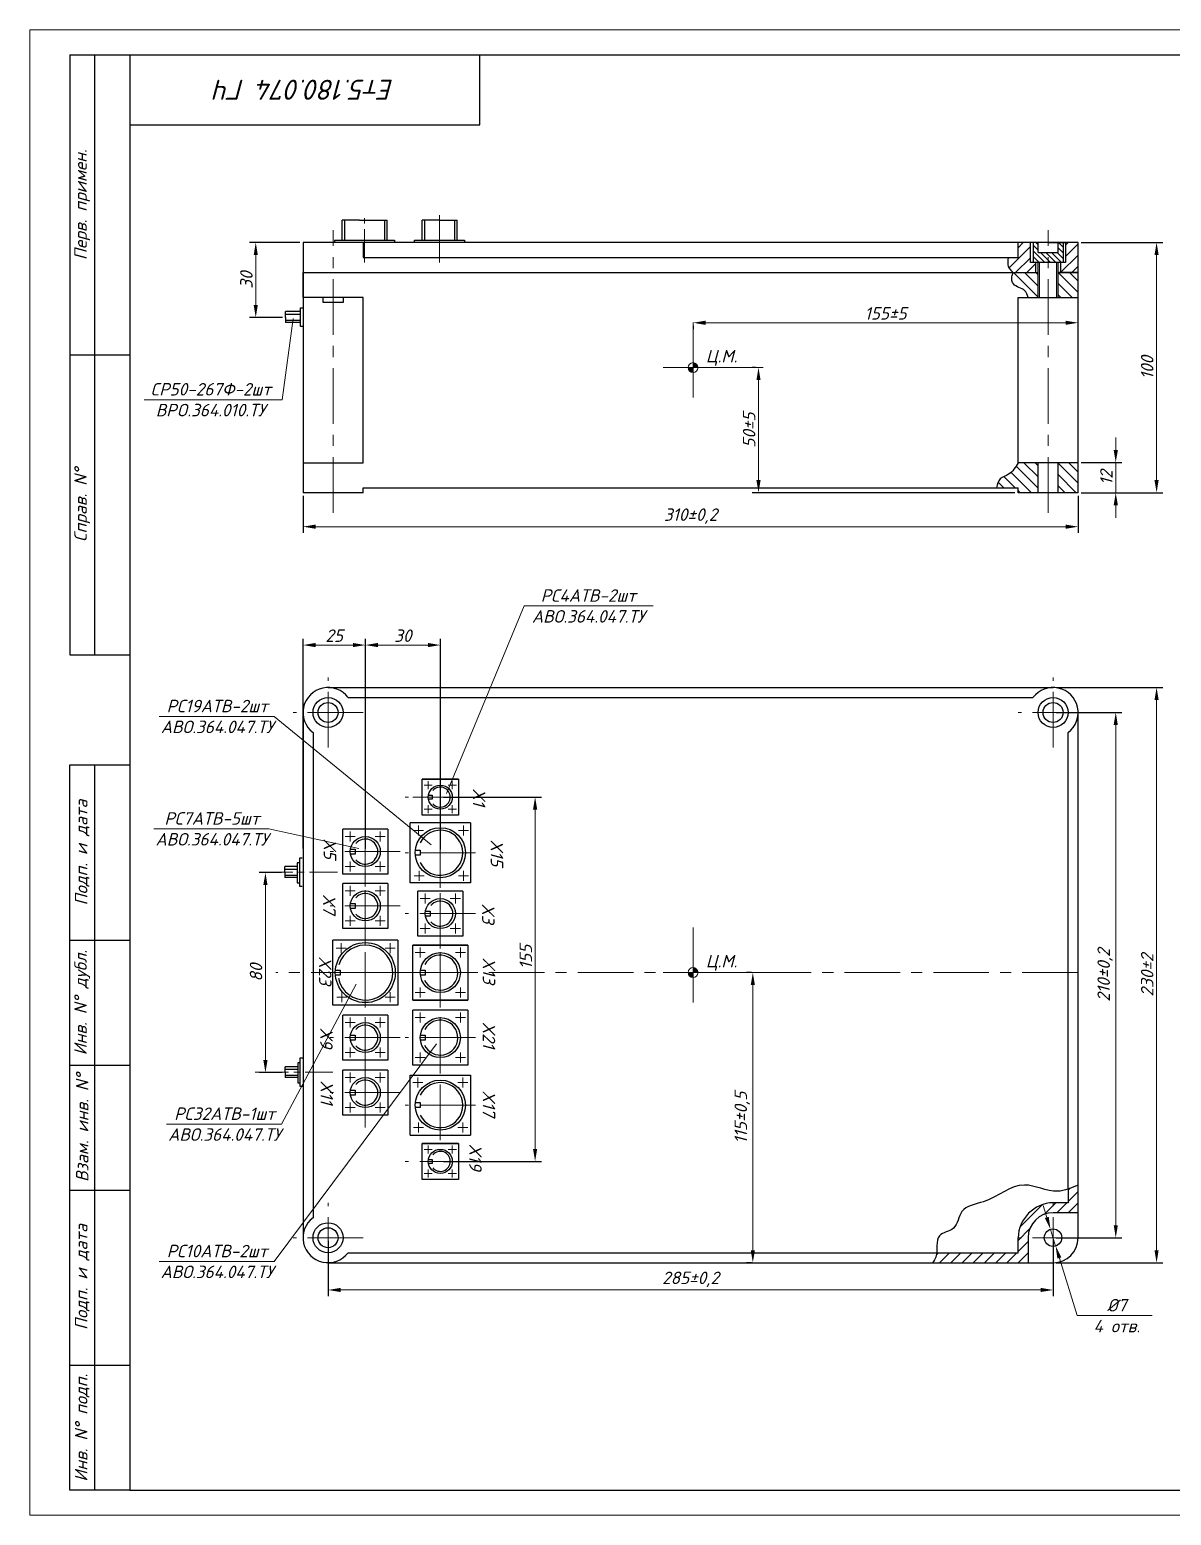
# Model space of a CAD drawing. Header units: millimetres. Extents: x 133 to 553, y -1 to 296.
# Drawn here: x 132.6 to 360.9, y -0.8 to 296.2 of the extents above; entities that cross this region are included whole.
import ezdxf

# ---------------------------------------------------------------- set-up
doc = ezdxf.new("R2010")
doc.units = ezdxf.units.MM
doc.linetypes.add('CENTER', pattern=[50.8, 31.75, -6.35, 6.35, -6.35])
doc.linetypes.add('CENTER2', pattern=[28.575, 19.05, -3.175, 3.175, -3.175])
doc.styles.add('Тип А Наклон', font='isocpeur.ttf', dxfattribs={"oblique": 15, "height": 2.5})
doc.dimstyles.new('ISO-25', dxfattribs={"dimtxt": 5, "dimasz": 2.5, "dimexe": 1.25, "dimexo": 0.625, "dimtad": 1, "dimtxsty": 'Тип А Наклон', "dimcen": 2.5, "dimadec": 0, "dimazin": 0, "dimtfac": 1, "dimtmove": 0, "dimatfit": 3, "dimfxl": 1, "dimlwd": 15, "dimarcsym": 0})

# ---------------------------------------------------------------- blocks, each defined once
blk = doc.blocks.new('*D6')
at = {"color": 0, "linetype": 'Continuous', "lineweight": -2, "ltscale": 0.35}
for p, q in [((192.3, 54.06), (192.3, 42.98)), ((337.3, 54.06), (337.3, 42.98))]:
    blk.add_line(p, q, dxfattribs=at)
at = {"color": 0, "linetype": 'Continuous', "lineweight": 15, "ltscale": 0.35}
blk.add_line((194.8, 44.23), (334.8, 44.23), dxfattribs=at)
for points in [[(194.8, 44.65), (194.8, 43.82), (192.3, 44.23)], [(334.8, 44.65), (334.8, 43.82), (337.3, 44.23)]]:
    blk.add_solid(points, dxfattribs=at)
at = {"layer": 'Defpoints', "color": 0, "linetype": 'Continuous', "lineweight": 15, "ltscale": 0.35}
for p in [(192.3, 54.68), (337.3, 54.68), (337.3, 44.23)]:
    blk.add_point(p, dxfattribs=at)
at = {"color": 0, "linetype": 'Continuous', "lineweight": 15, "ltscale": 0.35, "insert": (264.8, 46.36), "char_height": 2.5, "attachment_point": 5, "style": 'Тип А Наклон'}
blk.add_mtext('285%%p0,2', dxfattribs=at)
blk = doc.blocks.new('*D7')
at = {"color": 0, "linetype": 'Continuous', "lineweight": -2, "ltscale": 0.35}
for p, q in [((337.92, 159.68), (351.08, 159.68)), ((337.92, 54.68), (351.08, 54.68))]:
    blk.add_line(p, q, dxfattribs=at)
at = {"color": 0, "linetype": 'Continuous', "lineweight": 15, "ltscale": 0.35}
blk.add_line((349.83, 57.18), (349.83, 157.18), dxfattribs=at)
for points in [[(349.42, 157.18), (350.25, 157.18), (349.83, 159.68)], [(349.42, 57.18), (350.25, 57.18), (349.83, 54.68)]]:
    blk.add_solid(points, dxfattribs=at)
at = {"layer": 'Defpoints', "color": 0, "linetype": 'Continuous', "lineweight": 15, "ltscale": 0.35}
for p in [(337.3, 159.68), (349.83, 159.68), (337.3, 54.68)]:
    blk.add_point(p, dxfattribs=at)
at = {"color": 0, "linetype": 'Continuous', "lineweight": 15, "ltscale": 0.35, "insert": (347.71, 107.18), "char_height": 2.5, "attachment_point": 5, "rotation": 90, "style": 'Тип А Наклон'}
blk.add_mtext('210%%p0,2', dxfattribs=at)
blk = doc.blocks.new('*D8')
at = {"color": 0, "linetype": 'Continuous', "lineweight": 15, "ltscale": 0.35}
for p, q in [((349.83, 212.13), (349.83, 214.63)), ((349.83, 203.63), (349.83, 209.63)), ((349.83, 201.13), (349.83, 198.63))]:
    blk.add_line(p, q, dxfattribs=at)
at = {"color": 0, "linetype": 'Continuous', "lineweight": -2, "ltscale": 0.35}
for p, q in [((342.92, 209.63), (351.08, 209.63)), ((342.92, 203.63), (351.08, 203.63))]:
    blk.add_line(p, q, dxfattribs=at)
at = {"color": 0, "linetype": 'Continuous', "lineweight": 15, "ltscale": 0.35}
for points in [[(349.42, 212.13), (350.25, 212.13), (349.83, 209.63)], [(349.42, 201.13), (350.25, 201.13), (349.83, 203.63)]]:
    blk.add_solid(points, dxfattribs=at)
at = {"layer": 'Defpoints', "color": 0, "linetype": 'Continuous', "lineweight": 15, "ltscale": 0.35}
for p in [(342.3, 209.63), (349.83, 209.63), (342.3, 203.63)]:
    blk.add_point(p, dxfattribs=at)
at = {"color": 0, "linetype": 'Continuous', "lineweight": 15, "ltscale": 0.35, "insert": (347.96, 206.63), "char_height": 2.5, "attachment_point": 5, "rotation": 90, "style": 'Тип А Наклон'}
blk.add_mtext('12', dxfattribs=at)
blk = doc.blocks.new('*D10')
at = {"color": 0, "linetype": 'Continuous', "lineweight": -2, "ltscale": 0.35}
for p, q in [((187.3, 203), (187.3, 195.58)), ((342.3, 203), (342.3, 195.58))]:
    blk.add_line(p, q, dxfattribs=at)
at = {"color": 0, "linetype": 'Continuous', "lineweight": 15, "ltscale": 0.35}
blk.add_line((189.8, 196.83), (339.8, 196.83), dxfattribs=at)
for points in [[(189.8, 197.25), (189.8, 196.41), (187.3, 196.83)], [(339.8, 197.25), (339.8, 196.41), (342.3, 196.83)]]:
    blk.add_solid(points, dxfattribs=at)
at = {"layer": 'Defpoints', "color": 0, "linetype": 'Continuous', "lineweight": 15, "ltscale": 0.35}
for p in [(187.3, 203.63), (342.3, 203.63), (342.3, 196.83)]:
    blk.add_point(p, dxfattribs=at)
at = {"color": 0, "linetype": 'Continuous', "lineweight": 15, "ltscale": 0.35, "insert": (264.8, 198.95), "char_height": 2.5, "attachment_point": 5, "style": 'Тип А Наклон'}
blk.add_mtext('310%%p0,2', dxfattribs=at)
blk = doc.blocks.new('*D12')
at = {"color": 0, "linetype": 'Continuous', "lineweight": -2, "ltscale": 0.35}
for p, q in [((276.97, 107.68), (276, 107.68)), ((276.97, 49.68), (276, 49.68))]:
    blk.add_line(p, q, dxfattribs=at)
at = {"color": 0, "linetype": 'Continuous', "lineweight": 15, "ltscale": 0.35}
blk.add_line((277.25, 105.18), (277.25, 52.18), dxfattribs=at)
for points in [[(276.84, 105.18), (277.67, 105.18), (277.25, 107.68)], [(276.84, 52.18), (277.67, 52.18), (277.25, 49.68)]]:
    blk.add_solid(points, dxfattribs=at)
at = {"layer": 'Defpoints', "color": 0, "linetype": 'Continuous', "lineweight": 15, "ltscale": 0.35}
for p in [(277.59, 107.68), (277.25, 49.68), (277.59, 49.68)]:
    blk.add_point(p, dxfattribs=at)
at = {"color": 0, "linetype": 'Continuous', "lineweight": 15, "ltscale": 0.35, "insert": (275.13, 78.68), "char_height": 2.5, "attachment_point": 5, "rotation": 90, "style": 'Тип А Наклон'}
blk.add_mtext('115%%p0,5', dxfattribs=at)
blk = doc.blocks.new('*D13')
at = {"color": 0, "linetype": 'Continuous', "lineweight": -2, "ltscale": 0.35}
for p, q in [((277.76, 228.63), (277.13, 228.63)), ((329.67, 203.63), (277.13, 203.63))]:
    blk.add_line(p, q, dxfattribs=at)
at = {"color": 0, "linetype": 'Continuous', "lineweight": 15, "ltscale": 0.35}
blk.add_line((278.38, 206.13), (278.38, 226.13), dxfattribs=at)
for points in [[(277.97, 226.13), (278.8, 226.13), (278.38, 228.63)], [(277.97, 206.13), (278.8, 206.13), (278.38, 203.63)]]:
    blk.add_solid(points, dxfattribs=at)
at = {"layer": 'Defpoints', "color": 0, "linetype": 'Continuous', "lineweight": 15, "ltscale": 0.35}
for p in [(278.38, 228.63), (278.38, 228.63), (330.3, 203.63)]:
    blk.add_point(p, dxfattribs=at)
at = {"color": 0, "linetype": 'Continuous', "lineweight": 15, "ltscale": 0.35, "insert": (276.51, 216.13), "char_height": 2.5, "attachment_point": 5, "rotation": 90, "style": 'Тип А Наклон'}
blk.add_mtext('50%%p5', dxfattribs=at)
blk = doc.blocks.new('*D14')
at = {"color": 0, "linetype": 'Continuous', "lineweight": -2, "ltscale": 0.35}
for p, q in [((342.3, 235.49), (342.3, 238.85)), ((265.3, 237), (265.3, 236.35))]:
    blk.add_line(p, q, dxfattribs=at)
at = {"color": 0, "linetype": 'Continuous', "lineweight": 15, "ltscale": 0.35}
blk.add_line((267.8, 237.6), (339.8, 237.6), dxfattribs=at)
for points in [[(267.8, 238.01), (267.8, 237.18), (265.3, 237.6)], [(339.8, 238.01), (339.8, 237.18), (342.3, 237.6)]]:
    blk.add_solid(points, dxfattribs=at)
at = {"layer": 'Defpoints', "color": 0, "linetype": 'Continuous', "lineweight": 15, "ltscale": 0.35}
for p in [(265.3, 237.63), (342.3, 237.6), (342.3, 234.87)]:
    blk.add_point(p, dxfattribs=at)
at = {"color": 0, "linetype": 'Continuous', "lineweight": 15, "ltscale": 0.35, "insert": (303.8, 239.47), "char_height": 2.5, "attachment_point": 5, "style": 'Тип А Наклон'}
blk.add_mtext('155%%p5', dxfattribs=at)
blk = doc.blocks.new('*D16')
at = {"color": 0, "linetype": 'Continuous', "lineweight": 15, "ltscale": 0.35}
for p, q in [((336.04, 58.74), (335.3, 61.13)), ((336.78, 56.35), (337.81, 53.01)), ((342.13, 39.1), (338.55, 50.62))]:
    blk.add_line(p, q, dxfattribs=at)
for points in [[(336.43, 58.86), (335.64, 58.62), (336.78, 56.35)], [(338.95, 50.75), (338.16, 50.5), (337.81, 53.01)]]:
    blk.add_solid(points, dxfattribs=at)
at = {"layer": 'Defpoints', "color": 0, "linetype": 'Continuous', "lineweight": 15, "ltscale": 0.35}
for p in [(336.78, 56.35), (337.81, 53.01)]:
    blk.add_point(p, dxfattribs=at)
blk = doc.blocks.new('*D17')
at = {"color": 0, "linetype": 'Continuous', "lineweight": -2, "ltscale": 0.35}
for p, q in [((186.67, 253.63), (176.59, 253.63)), ((183.17, 238.63), (176.59, 238.63))]:
    blk.add_line(p, q, dxfattribs=at)
at = {"color": 0, "linetype": 'Continuous', "lineweight": 15, "ltscale": 0.35}
blk.add_line((177.84, 251.13), (177.84, 241.13), dxfattribs=at)
for points in [[(177.43, 251.13), (178.26, 251.13), (177.84, 253.63)], [(177.43, 241.13), (178.26, 241.13), (177.84, 238.63)]]:
    blk.add_solid(points, dxfattribs=at)
at = {"layer": 'Defpoints', "color": 0, "linetype": 'Continuous', "lineweight": 15, "ltscale": 0.35}
for p in [(187.3, 253.63), (177.84, 238.63), (183.8, 238.63)]:
    blk.add_point(p, dxfattribs=at)
at = {"color": 0, "linetype": 'Continuous', "lineweight": 15, "ltscale": 0.35, "insert": (175.97, 246.13), "char_height": 2.5, "attachment_point": 5, "rotation": 90, "style": 'Тип А Наклон'}
blk.add_mtext('30', dxfattribs=at)
blk = doc.blocks.new('*D18')
at = {"color": 0, "linetype": 'Continuous', "lineweight": -2, "ltscale": 0.35}
for p, q in [((215.38, 142.76), (234.96, 142.76)), ((215.38, 69.94), (234.96, 69.94))]:
    blk.add_line(p, q, dxfattribs=at)
at = {"color": 0, "linetype": 'Continuous', "lineweight": 15, "ltscale": 0.35}
blk.add_line((233.71, 140.26), (233.71, 72.44), dxfattribs=at)
for points in [[(233.29, 140.26), (234.13, 140.26), (233.71, 142.76)], [(233.29, 72.44), (234.13, 72.44), (233.71, 69.94)]]:
    blk.add_solid(points, dxfattribs=at)
at = {"layer": 'Defpoints', "color": 0, "linetype": 'Continuous', "lineweight": 15, "ltscale": 0.35}
for p in [(214.76, 142.76), (214.76, 69.94), (233.71, 69.94)]:
    blk.add_point(p, dxfattribs=at)
at = {"color": 0, "linetype": 'Continuous', "lineweight": 15, "ltscale": 0.35, "insert": (231.84, 110.8), "char_height": 2.5, "attachment_point": 5, "rotation": 90, "style": 'Тип А Наклон'}
blk.add_mtext('155', dxfattribs=at)
blk = doc.blocks.new('*D19')
at = {"color": 0, "linetype": 'Continuous', "lineweight": -2, "ltscale": 0.35}
for p, q in [((183.01, 127.68), (178.53, 127.68)), ((183.13, 87.68), (178.53, 87.68))]:
    blk.add_line(p, q, dxfattribs=at)
at = {"color": 0, "linetype": 'Continuous', "lineweight": 15, "ltscale": 0.35}
blk.add_line((179.78, 125.18), (179.78, 90.18), dxfattribs=at)
for points in [[(179.36, 125.18), (180.2, 125.18), (179.78, 127.68)], [(179.36, 90.18), (180.2, 90.18), (179.78, 87.68)]]:
    blk.add_solid(points, dxfattribs=at)
at = {"layer": 'Defpoints', "color": 0, "linetype": 'Continuous', "lineweight": 15, "ltscale": 0.35}
for p in [(183.64, 127.68), (179.78, 87.68), (183.76, 87.68)]:
    blk.add_point(p, dxfattribs=at)
at = {"color": 0, "linetype": 'Continuous', "lineweight": 15, "ltscale": 0.35, "insert": (177.9, 107.68), "char_height": 2.5, "attachment_point": 5, "rotation": 90, "style": 'Тип А Наклон'}
blk.add_mtext('80', dxfattribs=at)
blk = doc.blocks.new('*D20')
at = {"color": 0, "linetype": 'Continuous', "lineweight": -2, "ltscale": 0.35}
for p, q in [((187.3, 132.51), (187.3, 174.41)), ((199.76, 132.51), (199.76, 174.41))]:
    blk.add_line(p, q, dxfattribs=at)
at = {"color": 0, "linetype": 'Continuous', "lineweight": 15, "ltscale": 0.35}
blk.add_line((197.26, 173.16), (189.8, 173.16), dxfattribs=at)
for points in [[(189.8, 173.58), (189.8, 172.75), (187.3, 173.16)], [(197.26, 173.58), (197.26, 172.75), (199.76, 173.16)]]:
    blk.add_solid(points, dxfattribs=at)
at = {"layer": 'Defpoints', "color": 0, "linetype": 'Continuous', "lineweight": 15, "ltscale": 0.35}
for p in [(187.3, 173.16), (187.3, 131.88), (199.76, 131.88)]:
    blk.add_point(p, dxfattribs=at)
at = {"color": 0, "linetype": 'Continuous', "lineweight": 15, "ltscale": 0.35, "insert": (193.53, 175.04), "char_height": 2.5, "attachment_point": 5, "style": 'Тип А Наклон'}
blk.add_mtext('25', dxfattribs=at)
blk = doc.blocks.new('*D21')
at = {"color": 0, "linetype": 'Continuous', "lineweight": -2, "ltscale": 0.35}
for p, q in [((199.76, 132.51), (199.76, 174.41)), ((214.76, 132.28), (214.76, 174.41))]:
    blk.add_line(p, q, dxfattribs=at)
at = {"color": 0, "linetype": 'Continuous', "lineweight": 15, "ltscale": 0.35}
blk.add_line((202.26, 173.16), (212.26, 173.16), dxfattribs=at)
for points in [[(202.26, 173.58), (202.26, 172.75), (199.76, 173.16)], [(212.26, 173.58), (212.26, 172.75), (214.76, 173.16)]]:
    blk.add_solid(points, dxfattribs=at)
at = {"layer": 'Defpoints', "color": 0, "linetype": 'Continuous', "lineweight": 15, "ltscale": 0.35}
for p in [(214.76, 173.16), (199.76, 131.88), (214.76, 131.65)]:
    blk.add_point(p, dxfattribs=at)
at = {"color": 0, "linetype": 'Continuous', "lineweight": 15, "ltscale": 0.35, "insert": (207.26, 175.04), "char_height": 2.5, "attachment_point": 5, "style": 'Тип А Наклон'}
blk.add_mtext('30', dxfattribs=at)
blk = doc.blocks.new('*D22')
at = {"color": 0, "linetype": 'Continuous', "lineweight": -2, "ltscale": 0.35}
for p, q in [((342.92, 253.63), (359.25, 253.63)), ((342.92, 203.63), (359.25, 203.63))]:
    blk.add_line(p, q, dxfattribs=at)
at = {"color": 0, "linetype": 'Continuous', "lineweight": 15, "ltscale": 0.35}
blk.add_line((358, 251.13), (358, 206.13), dxfattribs=at)
for points in [[(357.58, 251.13), (358.41, 251.13), (358, 253.63)], [(357.58, 206.13), (358.41, 206.13), (358, 203.63)]]:
    blk.add_solid(points, dxfattribs=at)
at = {"layer": 'Defpoints', "color": 0, "linetype": 'Continuous', "lineweight": 15, "ltscale": 0.35}
for p in [(342.3, 253.63), (342.3, 203.63), (358, 203.63)]:
    blk.add_point(p, dxfattribs=at)
at = {"color": 0, "linetype": 'Continuous', "lineweight": 15, "ltscale": 0.35, "insert": (356.12, 228.63), "char_height": 2.5, "attachment_point": 5, "rotation": 90, "style": 'Тип А Наклон'}
blk.add_mtext('100', dxfattribs=at)
blk = doc.blocks.new('*D23')
at = {"color": 0, "linetype": 'Continuous', "lineweight": -2, "ltscale": 0.35}
for p, q in [((337.92, 164.68), (359.25, 164.68)), ((337.92, 49.68), (359.25, 49.68))]:
    blk.add_line(p, q, dxfattribs=at)
at = {"color": 0, "linetype": 'Continuous', "lineweight": 15, "ltscale": 0.35}
blk.add_line((358, 162.18), (358, 52.18), dxfattribs=at)
for points in [[(357.58, 162.18), (358.41, 162.18), (358, 164.68)], [(357.58, 52.18), (358.41, 52.18), (358, 49.68)]]:
    blk.add_solid(points, dxfattribs=at)
at = {"layer": 'Defpoints', "color": 0, "linetype": 'Continuous', "lineweight": 15, "ltscale": 0.35}
for p in [(337.3, 164.68), (337.3, 49.68), (358, 49.68)]:
    blk.add_point(p, dxfattribs=at)
at = {"color": 0, "linetype": 'Continuous', "lineweight": 15, "ltscale": 0.35, "insert": (356.12, 107.18), "char_height": 2.5, "attachment_point": 5, "rotation": 90, "style": 'Тип А Наклон'}
blk.add_mtext('230%%p2', dxfattribs=at)

msp = doc.modelspace()

# ---------------------------------------------------------------- hatches: boundary and pattern name
at = {"linetype": 'Continuous', "lineweight": 15, "ltscale": 0.35}
h = msp.add_hatch(dxfattribs=at)
h.set_pattern_fill('ANSI31', color=256, scale=0.5, style=0)
h.set_pattern_definition([(45, (12.1143, -9.4536), (-1.122532, 1.122532), [])])
edge = h.paths.add_edge_path()
edge.add_line((333.796, 249.627), (332.796, 249.627))
edge.add_line((332.796, 249.627), (332.796, 253.627))
edge.add_line((332.796, 253.627), (330.296, 253.627))
edge.add_line((330.296, 253.627), (330.296, 250.627))
edge.add_line((330.296, 250.627), (328.396, 250.627))
edge.add_spline(control_points=[(328.396, 250.627), (328.303, 250.008), (328.129, 248.852), (328.93, 248.016), (329.302, 247.627)], knot_values=[0, 0, 0, 0, 1.7641086, 3.2966408, 3.2966408, 3.2966408, 3.2966408], degree=3, periodic=0)
edge.add_line((329.302, 247.627), (333.796, 247.627))
edge.add_line((333.796, 247.627), (333.796, 249.627))
h.paths.add_polyline_path([(342.296, 253.627), (339.796, 253.627), (339.796, 249.627), (338.796, 249.627), (338.796, 247.627), (342.296, 247.627)])
h = msp.add_hatch(dxfattribs=at)
h.set_pattern_fill('ANSI31', color=256, scale=0.25, angle=90, style=0)
h.set_pattern_definition([(135, (12.1143, -9.4536), (-0.561266, -0.561266), [])])
h.paths.add_polyline_path([(339.296, 249.627), (339.296, 253.627), (338.296, 253.627), (338.296, 251.627), (334.296, 251.627), (334.296, 253.627), (333.296, 253.627), (333.296, 249.627)])
h = msp.add_hatch(dxfattribs=at)
h.set_pattern_fill('ANSI31', color=256, scale=0.5, angle=90, style=0)
h.set_pattern_definition([(135, (12.1143, 30.5464), (-1.122532, -1.122532), [])])
edge = h.paths.add_edge_path()
edge.add_line((334.296, 242.627), (334.296, 247.627))
edge.add_line((334.296, 247.627), (329.302, 247.627))
edge.add_spline(control_points=[(329.302, 247.627), (329.2, 247.36), (328.922, 246.634), (329.269, 244.752), (331.698, 244.571), (332.131, 243.162), (332.296, 242.627)], knot_values=[0, 0, 0, 0, 0.8601311, 2.336346, 4.918624, 6.4983913, 6.4983913, 6.4983913, 6.4983913], degree=3, periodic=0)
edge.add_line((332.296, 242.627), (334.296, 242.627))
h.paths.add_polyline_path([(342.296, 242.627), (342.296, 247.627), (338.296, 247.627), (338.296, 242.627)])
edge = h.paths.add_edge_path()
edge.add_line((334.296, 209.627), (330.296, 209.627))
edge.add_spline(control_points=[(330.296, 209.627), (329.78, 208.722), (328.938, 207.246), (326.464, 206.63), (326.151, 205.295), (325.995, 204.627)], knot_values=[0, 0, 0, 0, 3.0024989, 4.9023863, 6.8079568, 6.8079568, 6.8079568, 6.8079568], degree=3, periodic=0)
edge.add_line((325.995, 204.627), (330.296, 204.627))
edge.add_line((330.296, 204.627), (330.296, 203.627))
edge.add_line((330.296, 203.627), (334.296, 203.627))
edge.add_line((334.296, 203.627), (334.296, 209.627))
h.paths.add_polyline_path([(338.296, 203.627), (342.296, 203.627), (342.296, 209.627), (338.296, 209.627)])
h = msp.add_hatch(color=256, dxfattribs=at)
h.paths.add_polyline_path([(265.296, 227.627), (265.296, 228.627), (264.296, 228.627, 0.4142136)])
h.paths.add_polyline_path([(265.296, 229.627), (265.296, 228.627), (266.296, 228.627, 0.4142136)])
h = msp.add_hatch(color=256, dxfattribs=at)
h.paths.add_polyline_path([(265.296, 106.681), (265.296, 107.681), (264.296, 107.681, 0.4142136)])
h.paths.add_polyline_path([(265.296, 108.681), (265.296, 107.681), (266.296, 107.681, 0.4142136)])
h = msp.add_hatch(dxfattribs=at)
h.set_pattern_fill('ANSI31', color=256, scale=0.5, style=0)
edge = h.paths.add_edge_path()
edge.add_line((332.296, 54.681), (330.296, 54.681))
edge.add_line((330.296, 54.681), (330.296, 51.681))
edge.add_line((330.296, 51.681), (314.02, 51.681))
edge.add_spline(control_points=[(314.02, 51.681), (313.987, 51.379), (313.849, 50.64), (313.448, 50.043), (313.206, 49.681)], knot_values=[34.9895787, 34.9895787, 34.9895787, 34.9895787, 35.8379479, 37.1376457, 37.1376457, 37.1376457, 37.1376457], degree=3, periodic=0)
edge.add_line((313.206, 49.681), (332.296, 49.681))
edge.add_line((332.296, 49.681), (332.296, 54.681))
h.paths.add_polyline_path([(337.296, 59.681), (337.296, 61.681, 0.395541), (330.296, 54.681), (332.296, 54.681, -0.4142136)])
edge = h.paths.add_edge_path()
edge.add_spline(control_points=[(342.296, 65.218), (341.946, 65.061), (341.597, 64.905), (341.247, 64.759)], knot_values=[0, 0, 0, 0, 1.1086095, 1.1086095, 1.1086095, 1.1086095], degree=3, periodic=0)
edge.add_spline(control_points=[(341.247, 64.759), (340.931, 64.626), (340.614, 64.502), (340.296, 64.393)], knot_values=[1.1086095, 1.1086095, 1.1086095, 1.1086095, 2.1099821, 2.1099821, 2.1099821, 2.1099821], degree=3, periodic=0)
edge.add_line((340.296, 64.393), (340.296, 61.681))
edge.add_line((340.296, 61.681), (337.296, 61.681))
edge.add_line((337.296, 61.681), (337.296, 59.681))
edge.add_line((337.296, 59.681), (342.296, 59.681))
edge.add_line((342.296, 59.681), (342.296, 65.218))

# ---------------------------------------------------------------- linework, layer by layer
at = {"lineweight": 15}
for p, q in [((132.635, 296.186), (132.635, -0.814)), ((552.635, 296.186), (132.635, 296.186)), ((132.635, -0.814), (552.635, -0.814))]:
    msp.add_line(p, q, dxfattribs=at)
at = {"lineweight": 30}
for p, q in [((140.635, 291.186), (152.635, 291.186)), ((140.635, 291.186), (140.635, 231.186)), ((145.635, 171.186), (145.635, 291.186)), ((152.635, 291.186), (547.635, 291.186)), ((152.635, 291.186), (152.635, 4.186)), ((222.635, 277.186), (222.635, 291.186)), ((152.635, 277.186), (222.635, 277.186)), ((140.635, 231.186), (140.635, 171.186)), ((140.635, 231.186), (152.635, 231.186)), ((140.635, 171.186), (152.635, 171.186)), ((140.635, 114.186), (140.635, 149.186)), ((140.635, 149.186), (152.635, 149.186)), ((145.635, 4.186), (145.635, 149.186)), ((140.635, 89.186), (140.635, 114.186)), ((140.635, 114.186), (152.635, 114.186)), ((140.635, 64.186), (140.635, 89.186)), ((140.635, 89.186), (152.635, 89.186)), ((140.635, 29.186), (140.635, 64.186)), ((140.635, 64.186), (152.635, 64.186)), ((140.635, 4.186), (140.635, 29.186)), ((140.635, 29.186), (152.635, 29.186)), ((145.635, 4.186), (140.635, 4.186)), ((152.635, 4.186), (145.635, 4.186)), ((152.635, 4.186), (547.635, 4.186))]:
    msp.add_line(p, q, dxfattribs=at)
at = {"linetype": 'CENTER2', "lineweight": 15, "ltscale": 0.35}
for p, q in [((199.6, 249.641), (199.6, 258.641)), ((336.296, 203.627), (338.296, 203.627)), ((199.756, 138.381), (199.756, 136.381)), ((199.756, 136.078), (199.756, 134.078)), ((201.256, 131.881), (198.256, 131.881)), ((201.256, 131.881), (198.256, 131.881)), ((199.756, 130.381), (199.756, 133.381)), ((199.756, 130.381), (199.756, 133.381)), ((178.61, 127.792), (194.203, 127.792)), ((199.756, 119.511), (199.756, 122.511)), ((199.756, 119.511), (199.756, 122.511)), ((201.256, 121.011), (198.256, 121.011)), ((201.256, 121.011), (198.256, 121.011)), ((199.756, 93.187), (199.756, 96.187)), ((201.256, 94.687), (198.256, 94.687)), ((177.695, 87.773), (193.288, 87.773)), ((201.256, 83.687), (198.256, 83.687)), ((199.756, 82.187), (199.756, 85.187))]:
    msp.add_line(p, q, dxfattribs=at)
at = {"linetype": 'CENTER', "lineweight": 15, "ltscale": 0.35}
for p, q in [((214.6, 249.641), (214.6, 259.141)), ((193.296, 199.627), (193.296, 256.127)), ((336.296, 199.627), (336.296, 256.127)), ((192.296, 152.681), (192.296, 166.681)), ((337.296, 152.681), (337.296, 166.681)), ((199.296, 159.681), (185.296, 159.681)), ((344.296, 159.681), (330.296, 159.681)), ((214.756, 137.162), (214.756, 148.362)), ((221.756, 142.762), (207.756, 142.762)), ((220.356, 142.762), (209.156, 142.762)), ((199.756, 124.881), (199.756, 138.881)), ((214.756, 124.651), (214.756, 138.651)), ((206.756, 131.881), (192.756, 131.881)), ((221.756, 131.651), (207.756, 131.651)), ((199.756, 113.078), (199.756, 127.078)), ((214.756, 112.477), (214.756, 126.477)), ((206.756, 121.011), (192.756, 121.011)), ((221.756, 119.477), (207.756, 119.477)), ((199.756, 100.678), (199.756, 114.678)), ((214.756, 100.678), (214.756, 114.678)), ((342.256, 107.678), (181.834, 107.678)), ((206.756, 107.678), (192.756, 107.678)), ((221.756, 107.678), (207.756, 107.678)), ((199.756, 87.687), (199.756, 101.687)), ((214.756, 87.678), (214.756, 101.678)), ((206.756, 94.687), (192.756, 94.687)), ((221.756, 94.678), (207.756, 94.678)), ((199.756, 76.687), (199.756, 90.687)), ((214.756, 74.186), (214.756, 88.186)), ((206.756, 83.687), (192.756, 83.687)), ((221.756, 81.186), (207.756, 81.186)), ((221.756, 69.941), (207.756, 69.941)), ((192.296, 47.681), (192.296, 61.681)), ((337.296, 47.681), (337.296, 61.681)), ((199.296, 54.681), (185.296, 54.681)), ((344.296, 54.681), (330.296, 54.681))]:
    msp.add_line(p, q, dxfattribs=at)
at = {"linetype": 'Continuous', "lineweight": 30, "ltscale": 0.35}
for p, q in [((198.6, 258.141), (195.1, 258.141)), ((195.1, 254.141), (195.1, 258.141)), ((195.6, 258.141), (195.6, 254.141)), ((198.6, 258.141), (204.1, 258.141)), ((203.6, 258.141), (203.6, 254.141)), ((204.1, 254.141), (204.1, 258.141)), ((214.6, 258.141), (211.1, 258.141)), ((211.1, 254.141), (211.1, 258.141)), ((211.6, 258.141), (211.6, 254.141)), ((214.6, 258.141), (218.1, 258.141)), ((217.6, 258.141), (217.6, 254.141)), ((218.1, 254.141), (218.1, 258.141)), ((342.296, 253.627), (187.296, 253.627)), ((187.296, 253.627), (187.296, 203.627)), ((193.6, 254.141), (193.6, 253.641)), ((193.6, 254.141), (205.6, 254.141)), ((199.296, 253.627), (199.296, 250.627)), ((205.6, 254.141), (205.6, 253.641)), ((209.6, 253.641), (209.6, 254.141)), ((209.6, 254.141), (219.6, 254.141)), ((219.6, 254.141), (219.6, 253.641)), ((330.296, 250.627), (330.296, 253.627)), ((332.796, 249.627), (332.796, 253.627)), ((333.296, 253.627), (333.296, 249.627)), ((334.296, 251.627), (334.296, 253.627)), ((336.296, 253.627), (339.796, 253.627)), ((338.296, 251.627), (338.296, 253.627)), ((339.296, 253.627), (339.296, 249.627)), ((339.796, 253.627), (339.796, 249.627)), ((342.296, 203.627), (342.296, 253.627)), ((199.296, 250.627), (330.296, 250.627)), ((339.796, 249.627), (332.796, 249.627)), ((333.796, 249.627), (333.796, 247.627)), ((334.296, 251.627), (338.296, 251.627)), ((334.296, 242.627), (334.296, 249.627)), ((338.296, 242.627), (338.296, 249.627)), ((338.796, 249.627), (338.796, 247.627)), ((187.296, 242.627), (187.296, 247.627)), ((187.296, 247.627), (334.296, 247.627)), ((199.296, 242.627), (187.296, 242.627)), ((195.296, 242.627), (191.296, 242.627)), ((191.296, 241.627), (191.296, 242.627)), ((195.296, 241.627), (191.296, 241.627)), ((195.296, 242.627), (195.296, 241.627)), ((199.296, 209.627), (199.296, 242.627)), ((330.296, 209.627), (330.296, 242.627)), ((330.296, 242.627), (342.296, 242.627)), ((183.796, 238.627), (183.796, 239.817)), ((186.796, 239.817), (183.796, 239.817)), ((183.796, 239.317), (186.796, 239.317)), ((183.796, 238.627), (183.796, 237.627)), ((183.796, 238.127), (186.796, 238.127)), ((186.796, 237.627), (183.796, 237.627)), ((186.796, 236.877), (186.796, 240.567)), ((186.796, 240.567), (187.296, 240.567)), ((187.296, 236.877), (186.796, 236.877)), ((187.296, 209.627), (199.296, 209.627)), ((342.296, 209.627), (330.296, 209.627)), ((334.296, 203.627), (334.296, 209.627)), ((338.296, 203.627), (338.296, 209.627)), ((199.296, 203.627), (187.296, 203.627)), ((199.296, 203.627), (199.296, 204.627)), ((199.296, 204.627), (330.296, 204.627)), ((330.296, 203.627), (330.296, 204.627)), ((342.296, 203.627), (330.296, 203.627)), ((192.296, 164.681), (337.296, 164.681)), ((196.311, 162.661), (333.281, 162.661)), ((187.296, 159.681), (187.296, 54.681)), ((342.296, 54.681), (342.296, 159.681)), ((189.296, 155.681), (189.296, 58.681)), ((340.296, 64.453), (340.296, 155.681)), ((211.156, 146.362), (218.356, 146.362)), ((211.156, 139.162), (211.156, 146.362)), ((218.356, 146.362), (211.156, 146.362)), ((211.156, 139.162), (211.156, 146.362)), ((218.356, 146.362), (218.356, 139.162)), ((218.356, 146.362), (218.356, 139.162)), ((212.356, 143.162), (213.156, 143.162)), ((212.356, 143.162), (213.156, 143.162)), ((213.156, 143.162), (213.156, 142.362)), ((213.156, 143.162), (213.156, 142.362)), ((213.156, 142.362), (212.39, 142.362)), ((213.156, 142.362), (212.39, 142.362)), ((220.756, 137.651), (208.756, 137.651)), ((208.756, 125.651), (208.756, 137.651)), ((218.356, 139.162), (211.156, 139.162)), ((218.356, 139.162), (211.156, 139.162)), ((220.756, 137.651), (220.756, 125.651)), ((204.256, 136.381), (195.256, 136.381)), ((195.256, 127.381), (195.256, 136.381)), ((204.256, 136.381), (204.256, 127.381)), ((196.756, 132.381), (197.756, 132.381)), ((197.756, 131.381), (196.798, 131.381)), ((197.756, 132.381), (197.756, 131.381)), ((209.756, 132.151), (210.756, 132.151)), ((210.756, 131.151), (209.798, 131.151)), ((210.756, 132.151), (210.756, 131.151)), ((183.636, 127.678), (183.636, 128.869)), ((186.136, 128.869), (183.636, 128.869)), ((183.636, 128.369), (186.136, 128.369)), ((186.636, 129.619), (186.136, 129.619)), ((186.136, 129.619), (186.136, 125.619)), ((186.636, 124.928), (186.636, 130.619)), ((186.636, 130.619), (187.136, 130.619)), ((183.636, 127.678), (183.636, 126.678)), ((183.636, 127.178), (186.136, 127.178)), ((186.136, 126.678), (183.636, 126.678)), ((186.136, 125.619), (186.636, 125.619)), ((187.136, 124.928), (186.636, 124.928)), ((204.256, 127.381), (195.256, 127.381)), ((204.256, 125.511), (195.256, 125.511)), ((195.256, 116.511), (195.256, 125.511)), ((204.256, 125.511), (204.256, 116.511)), ((220.756, 125.651), (208.756, 125.651)), ((219.256, 123.977), (210.256, 123.977)), ((210.256, 114.977), (210.256, 123.977)), ((219.256, 123.977), (219.256, 114.977)), ((196.756, 121.511), (197.756, 121.511)), ((197.756, 120.511), (196.798, 120.511)), ((197.756, 121.511), (197.756, 120.511)), ((211.756, 119.977), (212.756, 119.977)), ((212.756, 118.977), (211.798, 118.977)), ((212.756, 119.977), (212.756, 118.977)), ((204.256, 116.511), (195.256, 116.511)), ((206.256, 114.178), (193.256, 114.178)), ((193.256, 101.178), (193.256, 114.178)), ((206.256, 114.178), (206.256, 101.178)), ((209.256, 113.178), (220.256, 113.178)), ((209.256, 102.178), (209.256, 113.178)), ((220.256, 113.178), (209.256, 113.178)), ((209.256, 102.178), (209.256, 113.178)), ((219.256, 114.977), (210.256, 114.977)), ((220.256, 113.178), (220.256, 102.178)), ((220.256, 113.178), (220.256, 102.178)), ((193.735, 108.178), (194.735, 108.178)), ((194.735, 107.178), (193.777, 107.178)), ((194.735, 108.178), (194.735, 107.178)), ((210.756, 108.178), (211.756, 108.178)), ((210.756, 108.178), (211.756, 108.178)), ((211.756, 107.178), (210.798, 107.178)), ((211.756, 107.178), (210.798, 107.178)), ((211.756, 108.178), (211.756, 107.178)), ((211.756, 108.178), (211.756, 107.178)), ((206.256, 101.178), (193.256, 101.178)), ((209.256, 102.178), (220.256, 102.178)), ((220.256, 102.178), (209.256, 102.178)), ((204.256, 99.187), (195.256, 99.187)), ((195.256, 90.187), (195.256, 99.187)), ((204.256, 99.187), (204.256, 90.187)), ((220.256, 100.178), (209.256, 100.178)), ((209.256, 89.178), (209.256, 100.178)), ((220.256, 100.178), (220.256, 89.178)), ((196.756, 95.187), (197.756, 95.187)), ((197.756, 95.187), (197.756, 94.187)), ((210.756, 95.178), (211.756, 95.178)), ((211.756, 95.178), (211.756, 94.178)), ((197.756, 94.187), (196.798, 94.187)), ((211.756, 94.178), (210.798, 94.178)), ((186.756, 89.619), (186.256, 89.619)), ((186.256, 89.619), (186.256, 85.619)), ((186.756, 84.928), (186.756, 90.619)), ((186.756, 90.619), (187.256, 90.619)), ((204.256, 90.187), (195.256, 90.187)), ((220.256, 89.178), (209.256, 89.178)), ((183.756, 87.678), (183.756, 88.869)), ((186.256, 88.869), (183.756, 88.869)), ((183.756, 88.369), (186.256, 88.369)), ((183.756, 87.678), (183.756, 86.678)), ((183.756, 87.178), (186.256, 87.178)), ((186.256, 86.678), (183.756, 86.678)), ((204.256, 88.187), (195.256, 88.187)), ((195.256, 79.187), (195.256, 88.187)), ((204.256, 88.187), (204.256, 79.187)), ((208.756, 87.186), (220.756, 87.186)), ((208.756, 75.186), (208.756, 87.186)), ((220.756, 87.186), (220.756, 75.186)), ((186.256, 85.619), (186.756, 85.619)), ((187.256, 84.928), (186.756, 84.928)), ((196.756, 84.187), (197.756, 84.187)), ((197.756, 83.187), (196.798, 83.187)), ((197.756, 84.187), (197.756, 83.187)), ((209.756, 81.686), (210.756, 81.686)), ((210.756, 80.686), (209.798, 80.686)), ((210.756, 81.686), (210.756, 80.686)), ((204.256, 79.187), (195.256, 79.187)), ((208.756, 75.186), (220.756, 75.186)), ((211.156, 73.541), (218.356, 73.541)), ((211.156, 66.341), (211.156, 73.541)), ((218.356, 73.541), (211.156, 73.541)), ((211.156, 66.341), (211.156, 73.541)), ((218.356, 73.541), (218.356, 66.341)), ((218.356, 73.541), (218.356, 66.341)), ((212.356, 70.341), (213.156, 70.341)), ((212.356, 70.341), (213.156, 70.341)), ((213.156, 69.541), (212.39, 69.541)), ((213.156, 69.541), (212.39, 69.541)), ((213.156, 70.341), (213.156, 69.541)), ((213.156, 70.341), (213.156, 69.541)), ((218.356, 66.341), (211.156, 66.341)), ((218.356, 66.341), (211.156, 66.341)), ((340.296, 64.453), (340.296, 61.681)), ((340.296, 61.681), (337.296, 61.681)), ((342.296, 59.681), (337.296, 59.681)), ((330.296, 51.681), (330.296, 54.681)), ((332.296, 54.681), (332.296, 49.681)), ((196.296, 51.681), (306.104, 51.681)), ((306.104, 51.681), (330.296, 51.681)), ((192.296, 49.681), (337.296, 49.681))]:
    msp.add_line(p, q, dxfattribs=at)
at = {"linetype": 'Continuous', "lineweight": 15, "ltscale": 0.35}
for p, q in [((334.596, 242.627), (334.596, 249.627)), ((337.996, 242.627), (337.996, 249.627)), ((185.294, 238.448), (183.101, 222.221)), ((265.296, 222.627), (265.296, 237.627)), ((279.296, 228.627), (259.296, 228.627)), ((276.969, 228.627), (265.296, 228.627)), ((183.101, 222.221), (155.518, 222.221)), ((216.003, 143.486), (231.498, 180.977)), ((257.342, 180.977), (231.498, 180.977)), ((181.545, 158.887), (158.545, 158.887)), ((212.946, 133.219), (181.545, 158.887)), ((212.356, 145.962), (212.356, 144.362)), ((217.156, 145.962), (217.156, 144.362)), ((213.156, 145.162), (211.556, 145.162)), ((217.956, 145.162), (216.356, 145.162)), ((213.156, 140.362), (211.556, 140.362)), ((212.356, 139.562), (212.356, 141.162)), ((217.956, 140.362), (216.356, 140.362)), ((217.156, 139.562), (217.156, 141.162)), ((210.406, 137.067), (210.406, 135.067)), ((219.396, 137.067), (219.396, 135.067)), ((180.484, 136.416), (157.484, 136.416)), ((198.474, 132.477), (180.484, 136.416)), ((197.756, 134.881), (195.756, 134.881)), ((196.756, 135.881), (196.756, 133.881)), ((203.756, 134.881), (201.756, 134.881)), ((202.756, 135.881), (202.756, 133.881)), ((211.406, 136.067), (209.406, 136.067)), ((220.396, 136.067), (218.396, 136.067)), ((197.756, 128.881), (195.756, 128.881)), ((196.756, 127.881), (196.756, 129.881)), ((203.756, 128.881), (201.756, 128.881)), ((202.756, 127.881), (202.756, 129.881)), ((210.544, 128.014), (210.544, 126.014)), ((219.396, 128.014), (219.396, 126.014)), ((196.756, 125.011), (196.756, 123.011)), ((202.756, 125.011), (202.756, 123.011)), ((211.544, 127.014), (209.544, 127.014)), ((220.396, 127.014), (218.396, 127.014)), ((197.756, 124.011), (195.756, 124.011)), ((203.756, 124.011), (201.756, 124.011)), ((212.756, 122.477), (210.756, 122.477)), ((211.756, 123.477), (211.756, 121.477)), ((218.756, 122.477), (216.756, 122.477)), ((217.756, 123.477), (217.756, 121.477)), ((196.756, 117.011), (196.756, 119.011)), ((202.756, 117.011), (202.756, 119.011)), ((197.756, 118.011), (195.756, 118.011)), ((203.756, 118.011), (201.756, 118.011)), ((212.756, 116.477), (210.756, 116.477)), ((211.756, 115.477), (211.756, 117.477)), ((218.756, 116.477), (216.756, 116.477)), ((217.756, 115.477), (217.756, 117.477)), ((265.296, 101.681), (265.296, 116.681)), ((194.906, 113.595), (194.906, 111.595)), ((204.696, 113.595), (204.696, 111.595)), ((195.906, 112.595), (193.906, 112.595)), ((205.696, 112.595), (203.696, 112.595)), ((211.756, 111.678), (209.756, 111.678)), ((210.756, 110.678), (210.756, 112.678)), ((219.756, 111.678), (217.756, 111.678)), ((218.756, 110.678), (218.756, 112.678)), ((279.296, 107.681), (259.296, 107.681)), ((197.94, 105.394), (183.008, 77.382)), ((210.756, 104.678), (210.756, 102.678)), ((218.756, 104.678), (218.756, 102.678)), ((196.044, 102.742), (194.044, 102.742)), ((195.044, 103.742), (195.044, 101.742)), ((205.696, 102.742), (203.696, 102.742)), ((204.696, 103.742), (204.696, 101.742)), ((211.756, 103.678), (209.756, 103.678)), ((219.756, 103.678), (217.756, 103.678)), ((196.756, 98.687), (196.756, 96.687)), ((202.756, 98.687), (202.756, 96.687)), ((211.756, 98.678), (209.756, 98.678)), ((210.756, 97.678), (210.756, 99.678)), ((219.756, 98.678), (217.756, 98.678)), ((218.756, 97.678), (218.756, 99.678)), ((197.756, 97.687), (195.756, 97.687)), ((203.756, 97.687), (201.756, 97.687)), ((213.973, 93.46), (181.509, 49.929)), ((196.756, 90.687), (196.756, 92.687)), ((202.756, 90.687), (202.756, 92.687)), ((197.756, 91.687), (195.756, 91.687)), ((203.756, 91.687), (201.756, 91.687)), ((211.756, 90.678), (209.756, 90.678)), ((210.756, 91.678), (210.756, 89.678)), ((219.756, 90.678), (217.756, 90.678)), ((218.756, 91.678), (218.756, 89.678)), ((197.756, 86.687), (195.756, 86.687)), ((196.756, 87.687), (196.756, 85.687)), ((203.756, 86.687), (201.756, 86.687)), ((202.756, 87.687), (202.756, 85.687)), ((210.268, 86.739), (210.268, 84.739)), ((219.258, 86.739), (219.258, 84.739)), ((211.268, 85.739), (209.268, 85.739)), ((220.258, 85.739), (218.258, 85.739)), ((197.756, 80.687), (195.756, 80.687)), ((196.756, 79.687), (196.756, 81.687)), ((203.756, 80.687), (201.756, 80.687)), ((202.756, 79.687), (202.756, 81.687)), ((183.008, 77.382), (160.008, 77.382)), ((210.406, 77.686), (210.406, 75.686)), ((219.258, 77.686), (219.258, 75.686)), ((211.406, 76.686), (209.406, 76.686)), ((220.258, 76.686), (218.258, 76.686)), ((220.756, 75.186), (220.756, 76.686)), ((213.156, 72.341), (211.556, 72.341)), ((212.356, 73.141), (212.356, 71.541)), ((217.956, 72.341), (216.356, 72.341)), ((217.156, 73.141), (217.156, 71.541)), ((212.356, 66.741), (212.356, 68.341)), ((217.156, 66.741), (217.156, 68.341)), ((213.156, 67.541), (211.556, 67.541)), ((217.956, 67.541), (216.356, 67.541)), ((181.509, 49.929), (158.509, 49.929)), ((342.128, 39.098), (357.128, 39.098))]:
    msp.add_line(p, q, dxfattribs=at)
at = {"linetype": 'Continuous', "lineweight": 35, "ltscale": 0.35}
msp.add_line((338.296, 247.627), (342.296, 247.627), dxfattribs=at)
at = {"linetype": 'Continuous', "lineweight": 15, "ltscale": 0.35}
for centre in [(265.296, 228.627), (265.296, 107.681)]:
    msp.add_circle(centre, 1, dxfattribs=at)
at = {"linetype": 'Continuous', "lineweight": 30, "ltscale": 0.35}
for centre, radius in [((192.296, 159.681), 3), ((192.296, 159.681), 2), ((337.296, 159.681), 3), ((337.296, 159.681), 2), ((214.756, 142.762), 2.4), ((214.756, 142.762), 2.4), ((214.756, 131.651), 5), ((199.756, 131.881), 3), ((199.756, 121.011), 3), ((214.756, 119.477), 3), ((199.756, 107.678), 6), ((214.756, 107.678), 4), ((214.756, 107.678), 4), ((214.756, 94.678), 4), ((199.756, 94.687), 3), ((199.756, 83.687), 3), ((214.756, 81.186), 5), ((214.756, 69.941), 2.4), ((214.756, 69.941), 2.4), ((192.296, 54.681), 3), ((192.296, 54.681), 2), ((337.296, 54.681), 1.75)]:
    msp.add_circle(centre, radius, dxfattribs=at)
for centre, radius, start, end in [((192.296, 159.681), 5, 36.5794, 233.1301), ((337.296, 159.681), 5, 306.8699, 143.4206), ((214.756, 142.762), 2, 221.06625, 139.28113), ((214.756, 142.762), 2, 221.06625, 139.28113), ((199.756, 131.881), 2.5, 221.06625, 139.28113), ((214.756, 131.651), 4.5, 206.01855, 154.08776), ((199.756, 121.011), 2.5, 221.06625, 139.28113), ((214.756, 119.477), 2.5, 221.06625, 139.28113), ((199.756, 107.678), 5.5, 191.59556, 163.21557), ((214.756, 107.678), 3.5, 205.01535, 152.20242), ((214.756, 107.678), 3.5, 205.01535, 152.20242), ((214.756, 94.678), 3.5, 205.01535, 152.20242), ((199.756, 94.687), 2.5, 221.06625, 139.28113), ((199.756, 83.687), 2.5, 221.06625, 139.28113), ((214.756, 81.186), 4.5, 206.01855, 154.08776), ((214.756, 69.941), 2, 221.06625, 139.28113), ((214.756, 69.941), 2, 221.06625, 139.28113), ((337.528, 54.449), 7.236, 91.83834, 178.16166), ((337.296, 54.681), 5, 90, 180), ((192.296, 54.681), 5, 126.8699, 323.1301), ((337.296, 54.681), 5, 270, 360)]:
    msp.add_arc(centre, radius, start, end, dxfattribs=at)
for points in [[(329.302, 247.627), (328.396, 248.862), (328.396, 250.627)], [(332.296, 242.627), (331.606, 244.048), (329.384, 245.364), (329.055, 246.803), (329.302, 247.627)], [(330.296, 209.627), (328.396, 207.301), (326.733, 206.384), (325.995, 204.627)], [(342.296, 65.218), (338.195, 63.967), (331.551, 65.218), (323.392, 61.882), (319.065, 59.926), (317.352, 56.568), (314.603, 55.081), (313.837, 50.818), (313.206, 49.681)]]:
    msp.add_spline(points, degree=3, dxfattribs=at)

# ---------------------------------------------------------------- texts
at = {"linetype": 'CENTER', "lineweight": 15, "ltscale": 0.35, "insert": (187.635, 284.186), "char_height": 4, "width": 70, "attachment_point": 5, "rotation": 180, "style": 'Тип А Наклон'}
msp.add_mtext('Ет5.180.074 ГЧ', dxfattribs=at)
at = {"lineweight": 18, "char_height": 2.5, "attachment_point": 5, "rotation": 90, "style": 'Тип А Наклон'}
for s, insert, width in [('{\\fISOCPEUR|b0|i0|c204|p34;Перв. примен.}', (143.135, 261.186), 60), ('{\\fISOCPEUR|b0|i0|c204|p34;Справ.\\fISOCPEUR|b0|i0|c0|p34; N%%D}', (143.135, 201.186), 60), ('{\\fISOCPEUR|b0|i0|c204|p34;Подп. и дата}', (143.135, 131.686), 35), ('{\\fISOCPEUR|b0|i0|c204|p34;Инв. \\fISOCPEUR|b0|i0|c0|p34;N%%D\\fISOCPEUR|b0|i0|c204|p34; дубл.}', (143.135, 101.686), 25), ('{\\fISOCPEUR|b0|i0|c204|p34;Взам. инв. \\fISOCPEUR|b0|i0|c0|p34;N%%D}', (143.135, 76.686), 25), ('{\\fISOCPEUR|b0|i0|c204|p34;Подп. и дата}', (143.135, 46.817), 34.73809), ('{\\fISOCPEUR|b0|i0|c204|p34;Инв. \\fISOCPEUR|b0|i0|c0|p34;N%%D\\fISOCPEUR|b0|i0|c204|p34; подп.}', (143.135, 16.686), 25)]:
    msp.add_mtext(s, dxfattribs=dict(at, insert=insert, width=width))
at = {"linetype": 'CENTER', "lineweight": 15, "ltscale": 0.35, "char_height": 2.5, "width": 12.29862, "attachment_point": 1, "style": 'Тип А Наклон'}
for insert in [(265.296, 232.177), (265.296, 111.232)]:
    msp.add_mtext('\\pi2.562;Ц.М.', dxfattribs=dict(at, insert=insert))
at = {"lineweight": 18, "char_height": 2.5, "attachment_point": 5, "style": 'Тип А Наклон'}
for s, insert, width in [('CP50-267Ф-2шт\\PВPO.364.010.ТУ', (168.82, 222.221), 26.60416), ('РС4АТВ-2шт\\PАВО.364.047.ТУ', (244.36, 180.977), 25.96342), ('РС19АТВ-2шт\\PАВО.364.047.ТУ', (170.143, 158.887), 25.96342), ('РС7АТВ-5шт\\PАВО.364.047.ТУ', (169.082, 136.416), 25.96342), ('РС32АТВ-1шт\\PАВО.364.047.ТУ', (171.606, 77.382), 25.96342), ('РС10АТВ-2шт\\PАВО.364.047.ТУ', (170.106, 49.929), 25.96342), ('%%C7\\P4 отв.', (350.036, 39.098), 23)]:
    msp.add_mtext(s, dxfattribs=dict(at, insert=insert, width=width))
at = {"linetype": 'Continuous', "lineweight": 15, "ltscale": 0.35, "char_height": 2.5, "width": 10.55486, "attachment_point": 5, "rotation": 270, "style": 'Тип А Наклон'}
for s, insert in [('X1', (222.516, 142.762)), ('X5', (192.683, 132.448)), ('X15', (226.077, 131.591)), ('X7', (192.543, 121.363)), ('X3', (224.349, 119.48)), ('X23', (191.74, 108.057)), ('X13', (224.488, 108.063)), ('X9', (191.97, 94.621)), ('X21', (224.488, 95.197)), ('X11', (192.06, 83.714)), ('X17', (224.487, 81.492)), ('X19', (221.786, 70.775))]:
    msp.add_mtext(s, dxfattribs=dict(at, insert=insert))

# ---------------------------------------------------------------- dimensions: what is measured, and where the dimension line sits
at = {"linetype": 'Continuous', "lineweight": 15, "ltscale": 0.35}
for base, p1, p2, text, picture, middle in [((177.844, 238.627), (187.296, 253.627), (183.796, 238.627), '30', '*D17', (175.969, 246.127)), ((357.996, 203.627), (342.296, 253.627), (342.296, 203.627), '100', '*D22', (356.121, 228.627)), ((278.383, 228.627), (330.296, 203.627), (278.383, 228.627), '50%%p5', '*D13', (276.508, 216.127)), ((349.833, 209.627), (342.296, 203.627), (342.296, 209.627), '12', '*D8', (347.958, 206.627)), ((357.996, 49.681), (337.296, 164.681), (337.296, 49.681), '230%%p2', '*D23', (356.121, 107.181)), ((349.833, 159.681), (337.296, 54.681), (337.296, 159.681), '210%%p0,2', '*D7', (347.708, 107.181)), ((277.253, 49.681), (277.594, 107.681), (277.594, 49.681), '115%%p0,5', '*D12', (275.128, 78.681))]:
    dim = msp.add_linear_dim(base=base, p1=p1, p2=p2, angle=90, text=text, dimstyle='ISO-25', dxfattribs=at)
    dim.commit()
    dim.dimension.update_dxf_attribs({"geometry": picture, "text_midpoint": middle})
for base, p1, p2, text, picture, middle in [((342.296, 237.596), (265.296, 237.627), (342.296, 234.867), '155%%p5', '*D14', (303.796, 239.471)), ((187.296, 173.163), (199.756, 131.881), (187.296, 131.881), '25', '*D20', (193.526, 175.038)), ((214.756, 173.163), (199.756, 131.881), (214.756, 131.651), '30', '*D21', (207.256, 175.038))]:
    dim = msp.add_linear_dim(base=base, p1=p1, p2=p2, text=text, dimstyle='ISO-25', dxfattribs=at)
    dim.commit()
    dim.dimension.update_dxf_attribs({"geometry": picture, "text_midpoint": middle})
for base, p1, p2, text, picture, middle in [((342.296, 196.829), (187.296, 203.627), (342.296, 203.627), '310%%p0,2', '*D10', (264.796, 196.829)), ((337.296, 44.233), (192.296, 54.681), (337.296, 54.681), '285%%p0,2', '*D6', (264.796, 44.233))]:
    dim = msp.add_linear_dim(base=base, p1=p1, p2=p2, text=text, dimstyle='ISO-25', dxfattribs=at)
    dim.commit()
    dim.dimension.update_dxf_attribs({"geometry": picture, "text_midpoint": middle, "dimtype": 160})
for base, p1, p2, text, picture, middle in [((233.711, 69.941), (214.756, 142.762), (214.756, 69.941), '155', '*D18', (233.711, 110.8)), ((179.78, 87.678), (183.636, 127.678), (183.756, 87.678), '80', '*D19', (179.78, 107.678))]:
    dim = msp.add_linear_dim(base=base, p1=p1, p2=p2, angle=90, text=text, dimstyle='ISO-25', dxfattribs=at)
    dim.commit()
    dim.dimension.update_dxf_attribs({"geometry": picture, "text_midpoint": middle, "dimtype": 160})
dim = msp.add_diameter_dim_2p(p1=(336.777, 56.353), p2=(337.814, 53.01), text=' ', dimstyle='ISO-25', dxfattribs=at)
dim.commit()
dim.dimension.update_dxf_attribs({"geometry": '*D16', "text_midpoint": (342.128, 39.098), "dimtype": 163})

doc.saveas('drawing.dxf')
